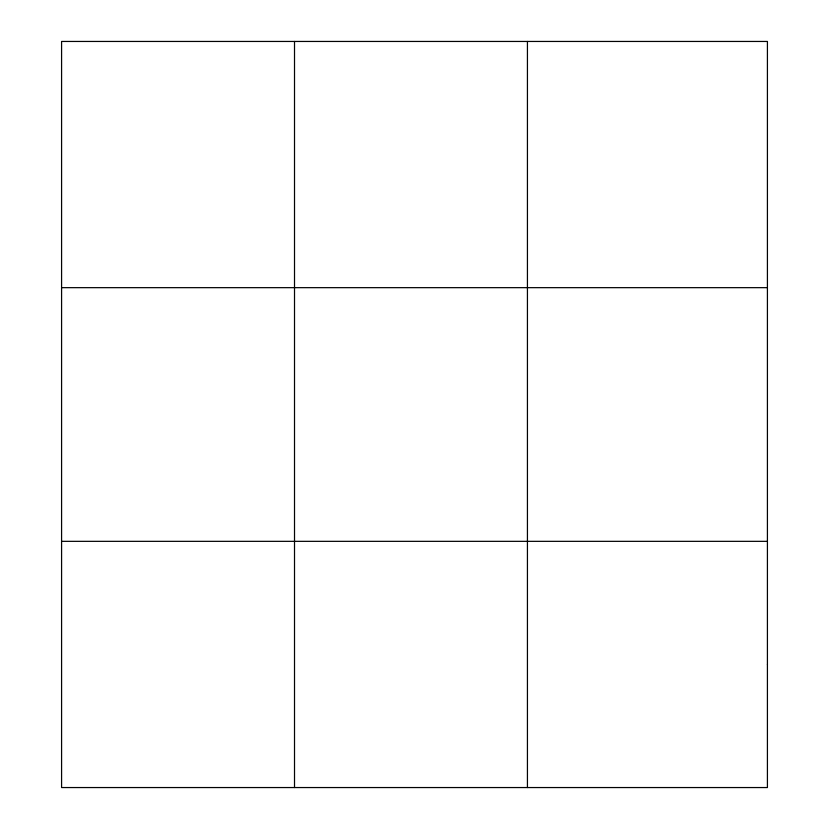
<?xml version="1.0" encoding="UTF-8"?>
<svg xmlns="http://www.w3.org/2000/svg" width="829" height="829" viewBox="0 0 829 829"><rect width="100%" height="100%" fill="white"/><g stroke="black" fill="none" stroke-linecap="round" stroke-linejoin="round"><path stroke-width="1.24" d="M294.513 41.45L294.513 787.55M527.431 41.45L527.431 787.55M61.584 287.663L767.416 287.663M61.584 541.337L767.416 541.337M767.416 664.443L767.416 787.55L61.584 787.55L61.584 41.45L767.416 41.45L767.416 664.443"/></g></svg>
